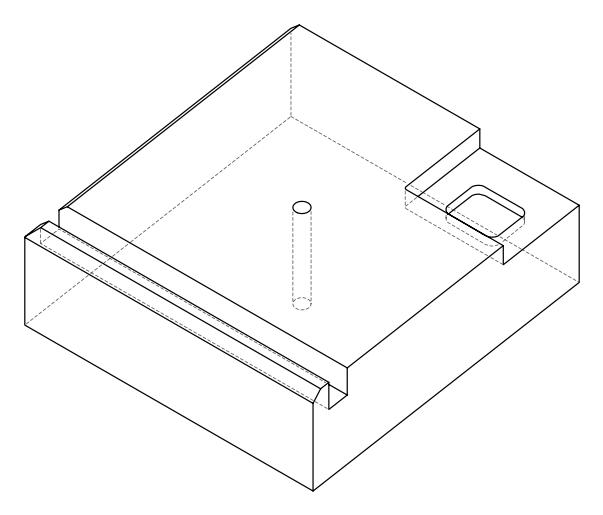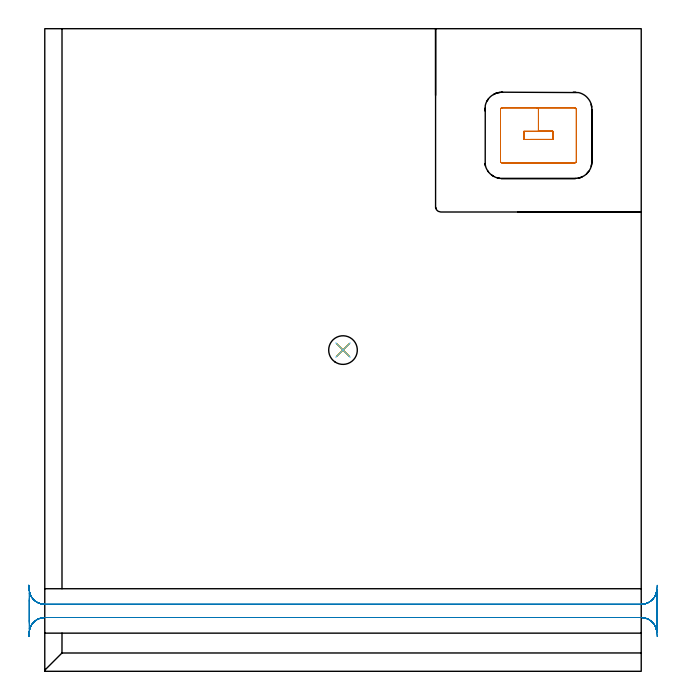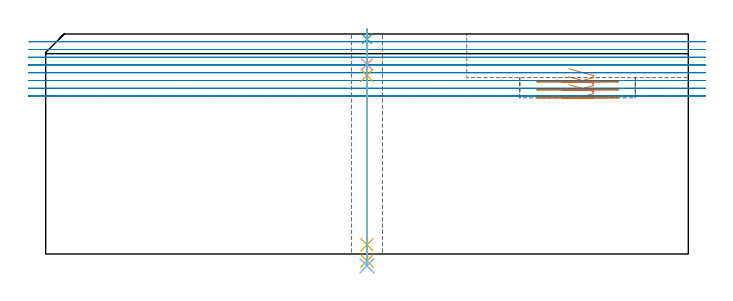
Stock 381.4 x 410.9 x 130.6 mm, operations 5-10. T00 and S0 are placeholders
(PLAN: 10 operations, 6 tool changes, 191.3 min)
(1 AREA_MILL | FG_CHAMFER_SURFACE | UGT0205_001 | 0.86 min | 1857 mm3)
(2 AREA_MILL_1 | FG_CHAMFER_SURFACE_1 | UGT0205_001 | 15.23 min | 25622 mm3)
(3 AREA_MILL_2 | FG_CHAMFER_SURFACE_2 | UGT0205_001 | 11.72 min | 22038 mm3)
(4 MILL_CORNER_NOTCH_RECTANGULAR | CORNER_NOTCH_RECTANGULAR | NXT0201_008 | Follow Part, ap 1.5, ae 75% | 146.6 min | 399093 mm3)
(5 MILL_RECTANGULAR_POCKET | POCKET_RECTANGULAR_STRAIGHT | UGT0201_094 | Follow Part, ap 5, ae 75% | 1.75 min | 44154 mm3)
(6 MILL_RECTANGULAR_SLOT | SLOT_RECTANGULAR | UGT0201_094 | Follow Part, ap 5, ae 75% | 13.82 min | 397866 mm3)
(7 SPOT_DRILL | STEP1HOLE | NXT0321_9005460120000 | 0.05 min | 152 mm3)
(8 DRILL_BLIND_HOLE_INTO_CENTER | STEP1HOLE | NXT0301_128 | 0.08 min | 1765 mm3)
(9 GUN_DRILL_THROUGH_HOLE | STEP1HOLE | UGT0307_008 | 0.64 min | 10733 mm3)
(10 DRILL_TO_ENLARGE_THROUGH_HOLE | STEP1HOLE | UGT0301_252 | 0.56 min | 21653 mm3)
(TOOL UGT0205_001 | Chamfer Mill 20 x 3 x 45 deg. | D20 FL50 Z2)
(TOOL NXT0201_008 | ENDMILL 6mm [2P460-0600-NA 1630] | D6 FL26 Z6)
(TOOL UGT0201_094 | End mill 20 mm | D20 FL38 Z4)
(TOOL NXT0321_9005460120000 | NC Spot Drill, 142deg, 12mm, Carbide, Uncoated | D12 PA142 FL30 Z2)
(TOOL NXT0301_128 | Carbide Drill 12mm [861.1-1200-036A1-GP GC34] | D12 PA150 FL37.4 Z2)
(TOOL UGT0307_008 | Gun Drill 11 mm | D11 PA130 FL24 Z1)
(TOOL UGT0301_252 | Twist Drill 18.3 mm | D18.3 PA118 FL135 Z2)
(OP 5 MILL_RECTANGULAR_POCKET)
G17 G21 G94 G90
T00 M6
G54
G17 G0 G90 X310.473 Y340.1 S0 M3
G43 Z140.6 H0
Z109.912
G94 G1 X324.9 Z106.047 F250.
Y345.3 Z104.654
X315.65 Z102.175
X306.4 F500.
Y340.1
X324.9
Y345.3
X315.65
Y360.3
X292.4
G3 X291.4 Y359.3 R1.
G1 Y326.1
G3 X292.4 Y325.1 R1.
G1 X338.9
G3 X339.9 Y326.1 R1.
G1 Y359.3
G3 X338.9 Y360.3 R1.
G1 X315.65
X314.65
G0 X310.473 Y340.1 Z105.175
G1 X324.9 Z101.309 F250.
Y345.3 Z99.916
X315.65 Z97.437
X306.4 F500.
Y340.1
X324.9
Y345.3
X315.65
Y360.3
X292.4
G3 X291.4 Y359.3 R1.
G1 Y326.1
G3 X292.4 Y325.1 R1.
G1 X338.9
G3 X339.9 Y326.1 R1.
G1 Y359.3
G3 X338.9 Y360.3 R1.
G1 X315.65
X314.65
G0 X310.473 Y340.1 Z100.437
G1 X324.9 Z96.572 F250.
Y345.3 Z95.179
X315.65 Z92.7
X306.4 F500.
Y340.1
X324.9
Y345.3
X315.65
Y360.3
X292.4
G3 X291.4 Y359.3 R1.
G1 Y326.1
G3 X292.4 Y325.1 R1.
G1 X338.9
G3 X339.9 Y326.1 R1.
G1 Y359.3
G3 X338.9 Y360.3 R1.
G1 X315.65
X314.65
G0 Z140.6
M5
M2
(OP 6 MILL_RECTANGULAR_SLOT)
G17 G21 G94 G90
T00 M6
G54
G17 G0 G90 X391.602 Y55.017 S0 M3
G43 Z140.6 H0
Z126.
G94 G1 X391.37 Y52.026 F250.
G2 X381.4 Y42.8 R10. F500.
G1 X0.
G2 X-9.214 Y48.914 R10.
G3 X-10. Y45.028 R10.
G1 Y32.17
G3 X-9.215 Y28.285 R10.
G2 X0. Y34.4 R10.
G1 X381.4
G2 X391.37 Y25.174 R10.
G1 X391.602 Y22.183 F250.
G0 Y55.017 Z121.4
G1 X391.37 Y52.026
G2 X381.4 Y42.8 R10. F500.
G1 X0.
G2 X-9.871 Y51.196 R10.
G1 X-9.9 Y51.2
G3 X-10. Y49.792 R10.
G1 Y27.422
G3 X-9.899 Y26.006 R10.
G1 X-9.87 Y26.01
G2 X0. Y34.4 R10.
G1 X381.4
G2 X391.37 Y25.174 R10.
G1 X391.602 Y22.183 F250.
G0 Z140.6
X-10.202
Z116.8
G1 X-9.97 Y25.174
G2 X0. Y34.4 R10. F500.
G1 X381.4
G2 X391.37 Y25.174 R10.
G1 X391.4
Y52.026
X391.37
G2 X381.4 Y42.8 R10.
G1 X0.
G2 X-9.97 Y52.026 R10.
G1 X-10.202 Y55.017 F250.
G0 Y22.183 Z112.2
G1 X-9.97 Y25.174
G2 X0. Y34.4 R10. F500.
G1 X381.4
G2 X391.37 Y25.174 R10.
G1 X391.4
Y52.026
X391.37
G2 X381.4 Y42.8 R10.
G1 X0.
G2 X-9.97 Y52.026 R10.
G1 X-10.202 Y55.017 F250.
G0 Y22.183 Z107.6
G1 X-9.97 Y25.174
G2 X0. Y34.4 R10. F500.
G1 X381.4
G2 X391.37 Y25.174 R10.
G1 X391.4
Y52.026
X391.37
G2 X381.4 Y42.8 R10.
G1 X0.
G2 X-9.97 Y52.026 R10.
G1 X-10.202 Y55.017 F250.
G0 Y22.183 Z103.
G1 X-9.97 Y25.174
G2 X0. Y34.4 R10. F500.
G1 X381.4
G2 X391.37 Y25.174 R10.
G1 X391.4
Y52.026
X391.37
G2 X381.4 Y42.8 R10.
G1 X0.
G2 X-9.97 Y52.026 R10.
G1 X-10.202 Y55.017 F250.
G0 Y22.183 Z98.4
G1 X-9.97 Y25.174
G2 X0. Y34.4 R10. F500.
G1 X381.4
G2 X391.37 Y25.174 R10.
G1 X391.4
Y52.026
X391.37
G2 X381.4 Y42.8 R10.
G1 X0.
G2 X-9.97 Y52.026 R10.
G1 X-10.202 Y55.017 F250.
G0 Y22.183 Z93.8
G1 X-9.97 Y25.174
G2 X0. Y34.4 R10. F500.
G1 X381.4
G2 X391.37 Y25.174 R10.
G1 X391.4
Y52.026
X391.37
G2 X381.4 Y42.8 R10.
G1 X0.
G2 X-9.97 Y52.026 R10.
G1 X-10.202 Y55.017 F250.
G0 Z140.6
M5
M2
(OP 7 SPOT_DRILL)
G17 G21 G94 G90
T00 M6
G54
G17 G0 G90 X190.7 Y205.4 S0 M3
G43 Z140.6 H0
G94 G81 G98 Z127.6 F250. R133.6
G80
M5
M2
(OP 8 DRILL_BLIND_HOLE_INTO_CENTER)
G17 G21 G94 G90
T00 M6
G54
G17 G0 G90 X190.7 Y205.4 S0 M3
G43 Z140.6 H1
G94 G81 G98 Z112.6 F250. R132.6
G80
M5
M2
(OP 9 GUN_DRILL_THROUGH_HOLE)
G17 G21 G94 G90
T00 M6
G54
G17 G0 G90 X190.7 Y205.4 M8
G43 Z140.6 H0
Z125.74
S716 M3
G94 G1 Z106.009 F125. M26
G4 X.084
Z5.5 F250.
G4 X.084
Z-4.065 F125.
G4 X.084
M5
M9
G0 Z125.74
Z140.6
M2
(OP 10 DRILL_TO_ENLARGE_THROUGH_HOLE)
G17 G21 G94 G90
T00 M6
G54
G17 G0 G90 X190.7 Y205.4 S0 M3
G43 Z140.6 H0
G94 G73 G98 Z-6.998 F250. Q17.2 R132.6
G80
M5
M2
